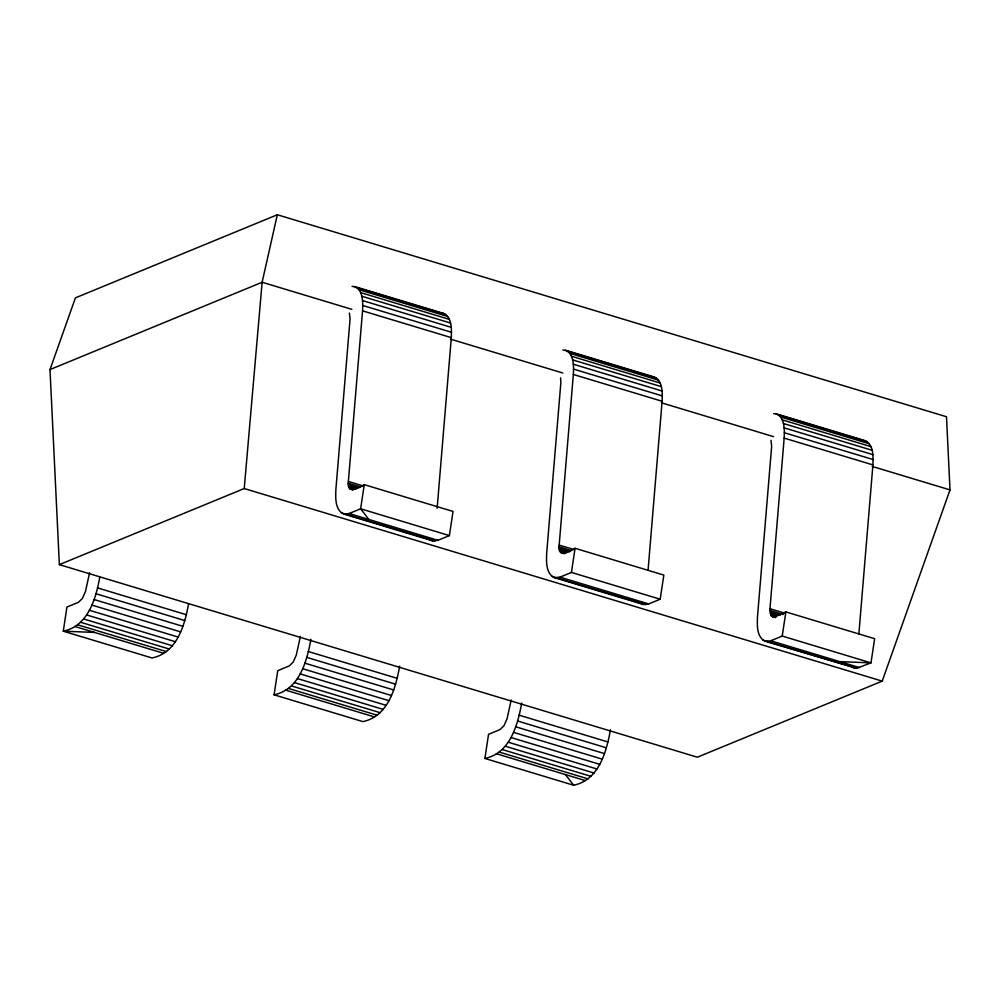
<?xml version="1.0" encoding="UTF-8"?>
<svg xmlns="http://www.w3.org/2000/svg" width="1000" height="1000" viewBox="0 0 1000 1000"><rect width="100%" height="100%" fill="white"/><g stroke="black" fill="none" stroke-linecap="round" stroke-linejoin="round"><path stroke-width="1.5" d="M349.387 313.062L350.05 319.137L335.863 489.762C335.6 497.987 334.9 509.95 343.75 514.038L432.5 540.837L437.912 540.312L449.387 535.588L453.038 511.45L364.275 484.663C357.1 489.5 346.538 493.5 348.375 481.45L362.55 310.837C363.013 302.45 363.363 287.2 352.075 286.35M437.137 508.25L451.312 337.638C451.575 329.4 452.275 317.438 443.438 313.35L354.675 286.55M560.588 377.912L560.85 382.775L546.663 553.387C546.4 561.613 545.7 573.575 554.55 577.675L643.3 604.475L648.713 603.95L660.188 599.225L663.838 575.087L575.075 548.288C567.9 553.138 557.337 557.137 559.175 545.087L573.35 374.475C573.812 366.087 574.163 350.825 562.875 349.975M648.062 570.325L662.113 401.262C662.387 393.038 663.075 381.075 654.237 376.975L565.475 350.188M775.562 617.712L771.162 615.763L769.975 608.725L784.163 438.1C784.613 429.712 784.963 414.462 773.675 413.612M858.863 633.962L872.913 464.9C873.188 456.662 873.875 444.7 865.037 440.613L776.275 413.812M59.363 564.637L244.237 488.537L262.125 282.262L277.325 214.762L946.488 416.75L950 489.9L882.212 681.125L697.35 757.212L59.363 564.637L50 369.575L75.425 297.863L277.325 214.762M399.663 666.15C395.675 688.037 388.225 716.325 362.85 721.612L274.088 694.812L277.75 670.675L289.212 665.95L293.175 662.113L296.288 655.05L300.387 636.375M364.275 484.663L360.625 508.8L368.837 519.462M610.462 729.788C606.475 751.675 599.025 779.963 573.65 785.238L484.888 758.45L488.55 734.312L500.012 729.587L503.975 725.75L507.088 718.688L511.188 700.013M554.55 577.675L559.963 577.15L571.425 572.438L575.075 548.288M765.35 641.312L770.763 640.788L782.225 636.062L785.875 611.925L874.638 638.713L870.987 662.862L856.712 668.3L765.35 641.312C756.5 637.212 757.2 625.25 757.475 617.025L771.65 446.4L771 440.325M89.588 572.75L85.487 591.413L82.362 598.475L78.412 602.325L66.938 607.038L63.288 631.188L152.05 657.975C176.825 652.862 184.625 625.538 188.525 604.038M94.438 632.413L63.288 631.188C88.062 626.062 95.862 598.75 99.775 577.238M274.088 694.812C299.462 689.538 306.913 661.25 310.9 639.35M484.888 758.45C510.262 753.162 517.725 724.875 521.7 702.987M50 369.575L262.125 282.262L351.85 309.337M343.75 514.038L349.162 513.525L360.625 508.8L449.387 535.588M785.875 611.925L772.613 616.812M839.837 661.637L870.987 662.862L782.225 636.062M440.838 313.137L443.438 313.35M357 287.688L445.763 314.475M567.8 351.312L656.562 378.113M778.6 414.95L867.362 441.737M359 289.713L447.75 316.5M569.8 353.35L658.55 380.138M780.6 416.975L869.35 443.775M360.6 292.587L449.363 319.387M571.4 356.225L660.163 383.013M782.2 419.85L870.962 446.65M361.788 296.238L450.55 323.038M572.587 359.875L661.35 386.662M783.388 423.5L872.15 450.3M362.525 300.575L451.275 327.362M573.325 364.212L662.075 391M784.125 427.837L872.875 454.637M362.775 305.487L451.538 332.275M573.575 369.113L662.337 395.913M784.375 432.75L873.138 459.538M362.55 310.837L451.312 337.638M573.35 374.475L662.113 401.262M784.163 438.1L872.913 464.9M450.538 339.137L562.7 372.987M661.388 402.775L773.55 436.637M872.237 466.425L950 489.9M348.375 481.45L363.175 485.925M559.175 545.087L573.975 549.55M769.975 608.725L784.775 613.188M348.3 483.237L360.138 486.812M559.1 546.875L570.938 550.45M769.912 610.5L783.225 614.525M348.387 484.875L357.262 487.562M559.188 548.513L569.55 551.638M769.987 612.137L780.35 615.262M348.638 486.325L356.037 488.55M559.438 549.95L566.838 552.188M770.238 613.587L777.638 615.825M349.025 487.537L354.95 489.325M559.825 551.175L565.75 552.962M770.625 614.8L776.55 616.587M349.562 488.5L352.525 489.387M560.363 552.125L564.8 553.475M771.162 615.763L775.6 617.1M350.225 489.175L353.188 490.062M561.025 552.812L563.987 553.7M771.838 616.438L774.788 617.337M571.425 572.438L660.188 599.225M349.162 513.525L437.912 540.312M559.963 577.15L648.713 603.95M770.763 640.788L859.513 667.575M341.425 512.913L435.112 541.038M552.225 576.55L645.913 604.675M763.025 640.175L856.712 668.3M244.237 488.537L882.212 681.125M97.475 587.875L186.238 614.675M308.275 651.513L397.038 678.3M519.075 715.15L607.837 741.938M96 593.75L184.762 620.55M306.8 657.387L395.562 684.175M517.6 721.012L606.362 747.812M94.125 599.538L182.887 626.337M304.925 663.175L393.688 689.963M515.725 726.8L604.487 753.6M91.9 605.087L180.662 631.888M302.7 668.725L391.463 695.512M513.5 732.35L602.263 759.15M89.388 610.262L178.137 637.062M300.188 673.9L388.938 700.688M510.988 737.525L599.738 764.325M86.638 614.938L175.387 641.725M297.438 678.575L386.188 705.362M508.237 742.2L596.987 769M83.725 618.987L172.475 645.775M294.525 682.613L383.275 709.412M505.325 746.25L594.075 773.037M80.725 622.312L169.475 649.1M291.525 685.938L380.275 712.738M502.325 749.575L591.075 776.363M77.713 624.825L166.462 651.612M288.512 688.45L377.262 715.25M499.312 752.087L588.062 778.875M74.763 626.462L163.512 653.263M285.562 690.1L374.312 716.888M496.362 753.725L585.125 780.525M851.775 666.975L854.112 668.1M640.975 603.337L643.3 604.475M430.175 539.7L432.5 540.837M565.438 774.575L573.65 785.238"/></g></svg>
